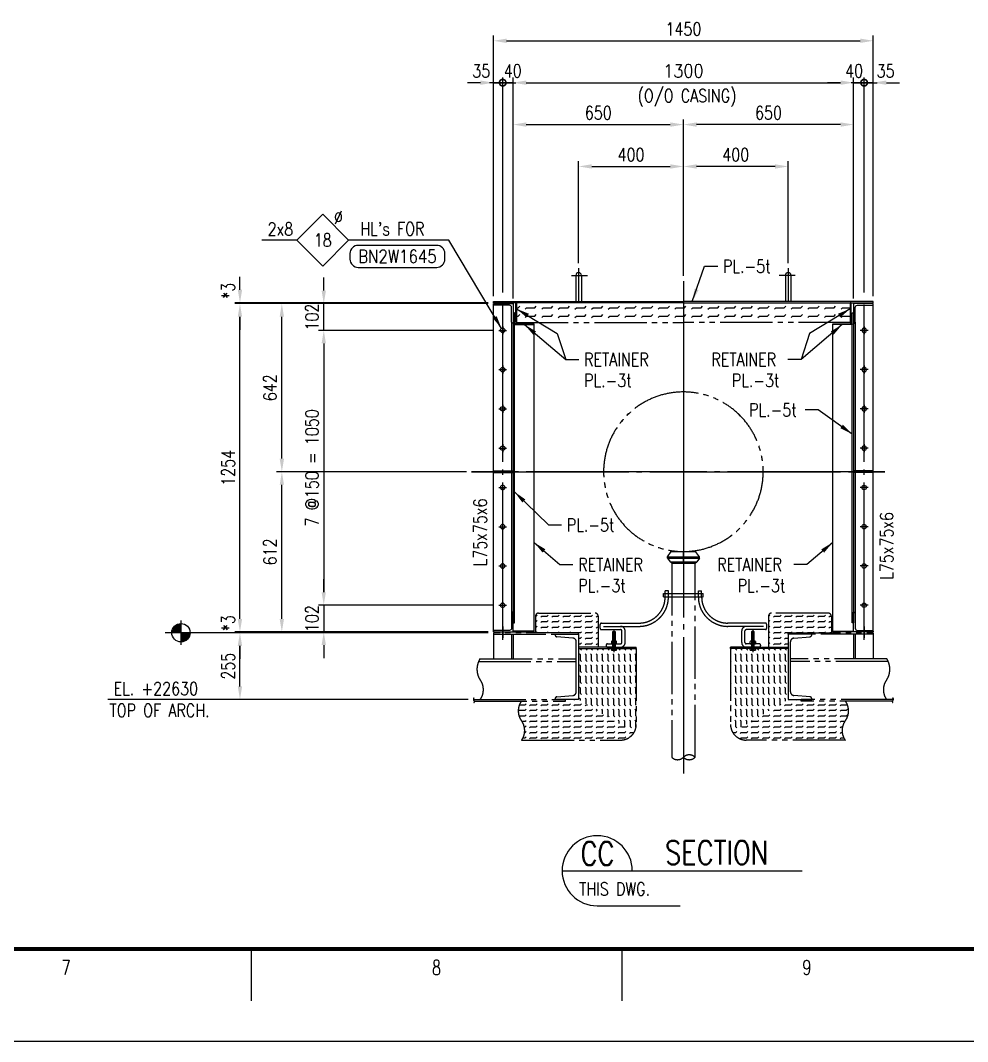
# Model space of a CAD drawing. Header units: millimetres. Extents: x 0 to 232280, y -26939 to 23794.
# Drawn here: x 40817 to 46241, y -20656 to -14805 of the extents above; entities that cross this region are included whole.
import ezdxf
from ezdxf.enums import TextEntityAlignment as Align

# ---------------------------------------------------------------- set-up
doc = ezdxf.new("R2010")
doc.units = ezdxf.units.MM
doc.header["$LTSCALE"] = 30
for name, pattern in [('JNK-CENTER', [34, 30, -1.5, 1, -1.5]), ('JNK-PHANTOM', [15, 10, -1, 1, -1, 1, -1]), ('PHA', [30, 20, -2, 2, -2, 2, -2])]:
    doc.linetypes.add(name, pattern=pattern)
for name, color, linetype in [('CEN-R', 1, 'JNK-CENTER'), ('CON-C', 4, 'Continuous'), ('CON-G', 3, 'Continuous'), ('CON-W', 7, 'Continuous'), ('CON-Y', 2, 'Continuous'), ('conL-g', 3, 'Continuous'), ('Dim-W', 7, 'Continuous'), ('PAN-W', 6, 'PHA'), ('PHA-M', 6, 'JNK-PHANTOM'), ('STL-OBJT', 7, 'Continuous'), ('TXT-Y', 2, 'Continuous')]:
    doc.layers.add(name, color=color, linetype=linetype)
doc.styles.add('ROMANS', font='ROMANS.shx', dxfattribs={"width": 0.8})
doc.styles.add('SIMPLEX', font='simplex.shx', dxfattribs={"width": 0.8})
doc.dimstyles.new('DIM30_15', dxfattribs={"dimscale": 30, "dimtxt": 2.5, "dimasz": 2.5, "dimexe": 1, "dimexo": 1, "dimgap": 1, "dimtad": 1, "dimdec": 0, "dimlfac": 0.5, "dimdsep": 46, "dimtxsty": 'SIMPLEX', "dimcen": 0, "dimclrd": 7, "dimclre": 7, "dimclrt": 2, "dimadec": 1, "dimazin": 2, "dimtfac": 1, "dimtdec": 0, "dimtix": 1, "dimtmove": 2, "dimatfit": 0, "dimfxl": 1, "dimtolj": 1, "dimtzin": 0, "dimarcsym": 0})
doc.dimstyles.new('DIM30X1.5', dxfattribs={"dimscale": 30, "dimtxt": 2.5, "dimasz": 2.5, "dimexe": 1, "dimexo": 1, "dimgap": 1, "dimtad": 1, "dimdec": 0, "dimlfac": 0.666667, "dimdsep": 46, "dimtxsty": 'SIMPLEX', "dimcen": 0, "dimclrd": 7, "dimclre": 7, "dimclrt": 2, "dimadec": 1, "dimazin": 2, "dimtfac": 1, "dimtdec": 0, "dimtix": 1, "dimtmove": 2, "dimatfit": 0, "dimfxl": 1, "dimtolj": 1, "dimtzin": 0, "dimarcsym": 0})
pattern_1 = [(0, (28371.532, -20313.284), (0, 31.75), [31.75, -31.75]), (45, (28403.282, -20313.284), (2e-15, 31.75), [7.9375, -29.02628, 7.9375, -44.90128])]
pattern_2 = [(0, (4281.733, -31691.426), (0, 47.625), [47.625, -47.625]), (45, (4329.358, -31691.426), (3e-15, 47.625), [11.90625, -43.53942, 11.90625, -67.35192])]
pattern_3 = [(90, (28371.532, -20313.284), (-31.75, 2e-15), [31.75, -31.75]), (135, (28371.532, -20281.534), (-31.75, 4e-15), [7.9375, -29.02628, 7.9375, -44.90128])]

# ---------------------------------------------------------------- blocks, each defined once
blk = doc.blocks.new('TITLE')
at = {"color": 7}
for p, q in [((523.41, 17.68), (523.41, 7.78)), ((594.15, 17.68), (594.15, 7.78)), ((841, 0), (0, 0))]:
    blk.add_line(p, q, dxfattribs=at)
at = {"color": 7, "const_width": 0.707}
blk.add_lwpolyline([(28.29, 17.68), (823.67, 17.68)], dxfattribs=at)
at = {"color": 7, "style": 'ROMANS', "width": 0.7}
for s, p in [('7', (488.05, 14.15)), ('8', (558.78, 14.15)), ('9', (629.51, 14.15))]:
    blk.add_text(s, height=2.83, dxfattribs=at).set_placement(p, align=Align.MIDDLE)
blk = doc.blocks.new('A$C2FEE125F')
at = {"layer": 'CEN-R'}
for p, q in [((-16, 0), (16, 0)), ((0, 16), (0, -16))]:
    blk.add_line(p, q, dxfattribs=at)
at = {"layer": 'conL-g'}
blk.add_circle((0, 0), 9, dxfattribs=at)
blk = doc.blocks.new('*D826')
at = {"layer": 'CON-W', "color": 7, "lineweight": -2, "transparency": 16777216}
for p, q in [((43638.8, -16398.1), (43638.8, -15132.1)), ((45588.8, -16398.1), (45588.8, -15132.1)), ((43713.8, -15162.1), (45513.8, -15162.1))]:
    blk.add_line(p, q, dxfattribs=at)
at = {"layer": 'CON-W', "color": 7, "transparency": 16777216}
for points in [[(43713.8, -15149.6), (43713.8, -15174.6), (43638.8, -15162.1)], [(45513.8, -15149.6), (45513.8, -15174.6), (45588.8, -15162.1)]]:
    blk.add_solid(points, dxfattribs=at)
at = {"layer": 'DEFPOINTS', "color": 0, "transparency": 16777216}
for p in [(45588.8, -15162.1), (43638.8, -16428.1), (45588.8, -16428.1)]:
    blk.add_point(p, dxfattribs=at)
at = {"layer": 'CON-W', "color": 2, "transparency": 16777216, "char_height": 75, "attachment_point": 5, "style": 'SIMPLEX'}
for s, insert in [('\\A1;{\\Fromans,whgtxt|c129;\\W0.9;1300\\A0;\\Fsimplex|c129;\\W0.8;', (44613.8, -15094.6)), ('\\A1;{\\A0; (O/O CASING)}}', (44613.8, -15249.2))]:
    blk.add_mtext(s, dxfattribs=dict(at, insert=insert))
blk = doc.blocks.new('*D827')
at = {"layer": 'CON-W', "color": 7, "lineweight": -2, "transparency": 16777216}
for p, q in [((43526.3, -16386.1), (43526.3, -14892.1)), ((45701.3, -16386.1), (45701.3, -14892.1)), ((43601.3, -14922.1), (45626.3, -14922.1))]:
    blk.add_line(p, q, dxfattribs=at)
at = {"layer": 'CON-W', "color": 7, "transparency": 16777216}
for points in [[(43601.3, -14909.6), (43601.3, -14934.6), (43526.3, -14922.1)], [(45626.3, -14909.6), (45626.3, -14934.6), (45701.3, -14922.1)]]:
    blk.add_solid(points, dxfattribs=at)
at = {"layer": 'DEFPOINTS', "color": 0, "transparency": 16777216}
for p in [(45701.3, -14922.1), (43526.3, -16416.1), (45701.3, -16416.1)]:
    blk.add_point(p, dxfattribs=at)
at = {"layer": 'CON-W', "color": 2, "transparency": 16777216, "insert": (44613.8, -14854.6), "char_height": 75, "attachment_point": 5, "style": 'SIMPLEX'}
blk.add_mtext('\\A1;1450', dxfattribs=at)
blk = doc.blocks.new('*D828')
at = {"layer": 'CON-W', "color": 7, "lineweight": -2, "transparency": 16777216}
for p, q in [((43638.8, -16398.1), (43638.8, -15372.1)), ((44613.8, -16269), (44613.8, -15372.1)), ((43713.8, -15402.1), (44538.8, -15402.1))]:
    blk.add_line(p, q, dxfattribs=at)
at = {"layer": 'CON-W', "color": 7, "transparency": 16777216}
for points in [[(43713.8, -15389.6), (43713.8, -15414.6), (43638.8, -15402.1)], [(44538.8, -15389.6), (44538.8, -15414.6), (44613.8, -15402.1)]]:
    blk.add_solid(points, dxfattribs=at)
at = {"layer": 'DEFPOINTS', "color": 0, "transparency": 16777216}
for p in [(44613.8, -15402.1), (44613.8, -16299), (43638.8, -16428.1)]:
    blk.add_point(p, dxfattribs=at)
at = {"layer": 'CON-W', "color": 2, "transparency": 16777216, "insert": (44126.3, -15334.6), "char_height": 75, "attachment_point": 5, "style": 'SIMPLEX'}
blk.add_mtext('\\A1;650', dxfattribs=at)
blk = doc.blocks.new('_DotSmall')
at = {"color": 0, "linetype": 'ByBlock', "const_width": 0.5}
blk.add_lwpolyline([(-0.0625, 0, 1), (0.0625, 0, 1)], format="xyb", close=True, dxfattribs=at)
blk = doc.blocks.new('*D829')
at = {"layer": 'DEFPOINTS', "color": 0, "transparency": 16777216}
for p in [(45648.8, -15162.1), (45648.8, -16393.6), (45701.3, -16416.1)]:
    blk.add_point(p, dxfattribs=at)
at = {"layer": 'Dim-W', "color": 7, "lineweight": -2, "transparency": 16777216}
for p, q in [((45648.8, -16363.6), (45648.8, -15132.1)), ((45701.3, -16386.1), (45701.3, -15132.1)), ((45648.8, -15162.1), (45573.8, -15162.1)), ((45701.3, -15162.1), (45648.8, -15162.1)), ((45776.3, -15162.1), (45851.3, -15162.1))]:
    blk.add_line(p, q, dxfattribs=at)
at = {"layer": 'Dim-W', "color": 7, "transparency": 16777216}
blk.add_solid([(45776.3, -15149.6), (45776.3, -15174.6), (45701.3, -15162.1)], dxfattribs=at)
at = {"layer": 'Dim-W', "color": 7, "lineweight": -2, "transparency": 16777216, "xscale": 75, "yscale": 75, "zscale": 75}
blk.add_blockref('_DotSmall', (45648.8, -15162.1), dxfattribs=at)
at = {"layer": 'Dim-W', "color": 2, "transparency": 16777216, "insert": (45771.8, -15094.6), "char_height": 75, "attachment_point": 5, "style": 'SIMPLEX'}
blk.add_mtext('\\A1;35', dxfattribs=at)
blk = doc.blocks.new('*D830')
at = {"layer": 'DEFPOINTS', "color": 0, "transparency": 16777216}
for p in [(45648.8, -15162.1), (45588.8, -16428.1), (45648.8, -16393.6)]:
    blk.add_point(p, dxfattribs=at)
at = {"layer": 'Dim-W', "color": 7, "lineweight": -2, "transparency": 16777216}
for p, q in [((45588.8, -16398.1), (45588.8, -15132.1)), ((45648.8, -16363.6), (45648.8, -15132.1)), ((45513.8, -15162.1), (45438.8, -15162.1)), ((45588.8, -15162.1), (45648.8, -15162.1)), ((45648.8, -15162.1), (45723.8, -15162.1))]:
    blk.add_line(p, q, dxfattribs=at)
at = {"layer": 'Dim-W', "color": 7, "transparency": 16777216}
blk.add_solid([(45513.8, -15149.6), (45513.8, -15174.6), (45588.8, -15162.1)], dxfattribs=at)
at = {"layer": 'Dim-W', "color": 7, "lineweight": -2, "transparency": 16777216, "xscale": 75, "yscale": 75, "zscale": 75, "rotation": 180}
blk.add_blockref('_DotSmall', (45648.8, -15162.1), dxfattribs=at)
at = {"layer": 'Dim-W', "color": 2, "transparency": 16777216, "insert": (45591.5, -15094.6), "char_height": 75, "attachment_point": 5, "style": 'SIMPLEX'}
blk.add_mtext('\\A1;40', dxfattribs=at)
blk = doc.blocks.new('*D831')
at = {"layer": 'CON-W', "color": 7, "lineweight": -2, "transparency": 16777216}
for p, q in [((44613.8, -16269), (44613.8, -15372.1)), ((45588.8, -16398.1), (45588.8, -15372.1)), ((45513.8, -15402.1), (44688.8, -15402.1))]:
    blk.add_line(p, q, dxfattribs=at)
at = {"layer": 'CON-W', "color": 7, "transparency": 16777216}
for points in [[(44688.8, -15389.6), (44688.8, -15414.6), (44613.8, -15402.1)], [(45513.8, -15389.6), (45513.8, -15414.6), (45588.8, -15402.1)]]:
    blk.add_solid(points, dxfattribs=at)
at = {"layer": 'DEFPOINTS', "color": 0, "transparency": 16777216}
for p in [(44613.8, -15402.1), (44613.8, -16299), (45588.8, -16428.1)]:
    blk.add_point(p, dxfattribs=at)
at = {"layer": 'CON-W', "color": 2, "transparency": 16777216, "insert": (45101.3, -15334.6), "char_height": 75, "attachment_point": 5, "style": 'SIMPLEX'}
blk.add_mtext('\\A1;650', dxfattribs=at)
blk = doc.blocks.new('*D963')
at = {"layer": 'CON-W', "color": 7, "lineweight": -2, "transparency": 16777216}
for p, q in [((44613.8, -16269), (44613.8, -15612.1)), ((45213.8, -16195.3), (45213.8, -15612.1)), ((45138.8, -15642.1), (44688.8, -15642.1))]:
    blk.add_line(p, q, dxfattribs=at)
at = {"layer": 'CON-W', "color": 7, "transparency": 16777216}
for points in [[(44688.8, -15629.6), (44688.8, -15654.6), (44613.8, -15642.1)], [(45138.8, -15629.6), (45138.8, -15654.6), (45213.8, -15642.1)]]:
    blk.add_solid(points, dxfattribs=at)
at = {"layer": 'DEFPOINTS', "color": 0, "transparency": 16777216}
for p in [(44613.8, -15642.1), (45213.8, -16225.3), (44613.8, -16299)]:
    blk.add_point(p, dxfattribs=at)
at = {"layer": 'CON-W', "color": 2, "transparency": 16777216, "insert": (44913.8, -15574.6), "char_height": 75, "attachment_point": 5, "style": 'SIMPLEX'}
blk.add_mtext('\\A1;400', dxfattribs=at)
blk = doc.blocks.new('*D832')
at = {"layer": 'DEFPOINTS', "color": 0, "transparency": 16777216}
for p in [(43578.8, -15162.1), (43526.3, -16416.1), (43578.8, -16393.6)]:
    blk.add_point(p, dxfattribs=at)
at = {"layer": 'Dim-W', "color": 7, "lineweight": -2, "transparency": 16777216}
for p, q in [((43526.3, -16386.1), (43526.3, -15132.1)), ((43578.8, -16363.6), (43578.8, -15132.1)), ((43451.3, -15162.1), (43376.3, -15162.1)), ((43526.3, -15162.1), (43578.8, -15162.1)), ((43578.8, -15162.1), (43653.8, -15162.1))]:
    blk.add_line(p, q, dxfattribs=at)
at = {"layer": 'Dim-W', "color": 7, "transparency": 16777216}
blk.add_solid([(43451.3, -15149.6), (43451.3, -15174.6), (43526.3, -15162.1)], dxfattribs=at)
at = {"layer": 'Dim-W', "color": 7, "lineweight": -2, "transparency": 16777216, "xscale": 75, "yscale": 75, "zscale": 75, "rotation": 180}
blk.add_blockref('_DotSmall', (43578.8, -15162.1), dxfattribs=at)
at = {"layer": 'Dim-W', "color": 2, "transparency": 16777216, "insert": (43455.7, -15094.6), "char_height": 75, "attachment_point": 5, "style": 'SIMPLEX'}
blk.add_mtext('\\A1;35', dxfattribs=at)
blk = doc.blocks.new('*D833')
at = {"layer": 'DEFPOINTS', "color": 0, "transparency": 16777216}
for p in [(43578.8, -15162.1), (43578.8, -16393.6), (43638.8, -16428.1)]:
    blk.add_point(p, dxfattribs=at)
at = {"layer": 'Dim-W', "color": 7, "lineweight": -2, "transparency": 16777216}
for p, q in [((43578.8, -16363.6), (43578.8, -15132.1)), ((43638.8, -16398.1), (43638.8, -15132.1)), ((43578.8, -15162.1), (43503.8, -15162.1)), ((43638.8, -15162.1), (43578.8, -15162.1)), ((43713.8, -15162.1), (43788.8, -15162.1))]:
    blk.add_line(p, q, dxfattribs=at)
at = {"layer": 'Dim-W', "color": 7, "transparency": 16777216}
blk.add_solid([(43713.8, -15149.6), (43713.8, -15174.6), (43638.8, -15162.1)], dxfattribs=at)
at = {"layer": 'Dim-W', "color": 7, "lineweight": -2, "transparency": 16777216, "xscale": 75, "yscale": 75, "zscale": 75}
blk.add_blockref('_DotSmall', (43578.8, -15162.1), dxfattribs=at)
at = {"layer": 'Dim-W', "color": 2, "transparency": 16777216, "insert": (43636.1, -15094.6), "char_height": 75, "attachment_point": 5, "style": 'SIMPLEX'}
blk.add_mtext('\\A1;40', dxfattribs=at)
blk = doc.blocks.new('*D974')
at = {"layer": 'CON-W', "color": 7, "lineweight": -2, "transparency": 16777216}
for p, q in [((44013.8, -16195.3), (44013.8, -15612.1)), ((44613.8, -16269), (44613.8, -15612.1)), ((44088.8, -15642.1), (44538.8, -15642.1))]:
    blk.add_line(p, q, dxfattribs=at)
at = {"layer": 'CON-W', "color": 7, "transparency": 16777216}
for points in [[(44088.8, -15629.6), (44088.8, -15654.6), (44013.8, -15642.1)], [(44538.8, -15629.6), (44538.8, -15654.6), (44613.8, -15642.1)]]:
    blk.add_solid(points, dxfattribs=at)
at = {"layer": 'DEFPOINTS', "color": 0, "transparency": 16777216}
for p in [(44613.8, -15642.1), (44013.8, -16225.3), (44613.8, -16299)]:
    blk.add_point(p, dxfattribs=at)
at = {"layer": 'CON-W', "color": 2, "transparency": 16777216, "insert": (44313.8, -15574.6), "char_height": 75, "attachment_point": 5, "style": 'SIMPLEX'}
blk.add_mtext('\\A1;400', dxfattribs=at)
blk = doc.blocks.new('*D835')
at = {"layer": 'DEFPOINTS', "color": 0, "transparency": 16777216}
for p in [(42073.9, -18313.6), (43526.3, -18313.6), (43411, -18696.1)]:
    blk.add_point(p, dxfattribs=at)
at = {"layer": 'Dim-W', "color": 7, "lineweight": -2, "transparency": 16777216}
for p, q in [((43496.3, -18313.6), (42043.9, -18313.6)), ((42073.9, -18621.1), (42073.9, -18388.6)), ((43381, -18696.1), (42043.9, -18696.1))]:
    blk.add_line(p, q, dxfattribs=at)
at = {"layer": 'Dim-W', "color": 7, "transparency": 16777216}
for points in [[(42061.4, -18388.6), (42086.4, -18388.6), (42073.9, -18313.6)], [(42061.4, -18621.1), (42086.4, -18621.1), (42073.9, -18696.1)]]:
    blk.add_solid(points, dxfattribs=at)
at = {"layer": 'Dim-W', "color": 2, "transparency": 16777216, "insert": (42006.4, -18504.9), "char_height": 75, "attachment_point": 5, "rotation": 90, "style": 'SIMPLEX'}
blk.add_mtext('\\A1;255', dxfattribs=at)
blk = doc.blocks.new('*D836')
at = {"layer": 'DEFPOINTS', "color": 0, "transparency": 16777216}
for p in [(43526.3, -18309.1), (42073.9, -18313.6), (43526.3, -18313.6)]:
    blk.add_point(p, dxfattribs=at)
at = {"layer": 'Dim-W', "color": 7, "lineweight": -2, "transparency": 16777216}
for p, q in [((42073.9, -18234.1), (42073.9, -18159.1)), ((43496.3, -18309.1), (42043.9, -18309.1)), ((42073.9, -18309.1), (42073.9, -18313.6)), ((43496.3, -18313.6), (42043.9, -18313.6)), ((42073.9, -18388.6), (42073.9, -18463.6))]:
    blk.add_line(p, q, dxfattribs=at)
at = {"layer": 'Dim-W', "color": 7, "transparency": 16777216}
for points in [[(42061.4, -18234.1), (42086.4, -18234.1), (42073.9, -18309.1)], [(42061.4, -18388.6), (42086.4, -18388.6), (42073.9, -18313.6)]]:
    blk.add_solid(points, dxfattribs=at)
at = {"layer": 'Dim-W', "color": 2, "transparency": 16777216, "insert": (42006.4, -18259.1), "char_height": 75, "attachment_point": 5, "rotation": 90, "style": 'SIMPLEX'}
blk.add_mtext('\\A1;*3', dxfattribs=at)
blk = doc.blocks.new('*D837')
at = {"layer": 'DEFPOINTS', "color": 0, "transparency": 16777216}
for p in [(42073.9, -16428.1), (43526.3, -16428.1), (43526.3, -18309.1)]:
    blk.add_point(p, dxfattribs=at)
at = {"layer": 'Dim-W', "color": 7, "lineweight": -2, "transparency": 16777216}
for p, q in [((43496.3, -16428.1), (42043.9, -16428.1)), ((42073.9, -18234.1), (42073.9, -16503.1)), ((43496.3, -18309.1), (42043.9, -18309.1))]:
    blk.add_line(p, q, dxfattribs=at)
at = {"layer": 'Dim-W', "color": 7, "transparency": 16777216}
for points in [[(42061.4, -16503.1), (42086.4, -16503.1), (42073.9, -16428.1)], [(42061.4, -18234.1), (42086.4, -18234.1), (42073.9, -18309.1)]]:
    blk.add_solid(points, dxfattribs=at)
at = {"layer": 'Dim-W', "color": 2, "transparency": 16777216, "insert": (42006.4, -17368.6), "char_height": 75, "attachment_point": 5, "rotation": 90, "style": 'SIMPLEX'}
blk.add_mtext('\\A1;1254', dxfattribs=at)
blk = doc.blocks.new('*D838')
at = {"layer": 'DEFPOINTS', "color": 0, "transparency": 16777216}
for p in [(42313.9, -17391.1), (43400.6, -17391.1), (43496.3, -18309.1)]:
    blk.add_point(p, dxfattribs=at)
at = {"layer": 'Dim-W', "color": 7, "lineweight": -2, "transparency": 16777216}
for p, q in [((43370.6, -17391.1), (42283.9, -17391.1)), ((42313.9, -18234.1), (42313.9, -17466.1)), ((43466.3, -18309.1), (42283.9, -18309.1))]:
    blk.add_line(p, q, dxfattribs=at)
at = {"layer": 'Dim-W', "color": 7, "transparency": 16777216}
for points in [[(42301.4, -17466.1), (42326.4, -17466.1), (42313.9, -17391.1)], [(42301.4, -18234.1), (42326.4, -18234.1), (42313.9, -18309.1)]]:
    blk.add_solid(points, dxfattribs=at)
at = {"layer": 'Dim-W', "color": 2, "transparency": 16777216, "insert": (42246.4, -17850.1), "char_height": 75, "attachment_point": 5, "rotation": 90, "style": 'SIMPLEX'}
blk.add_mtext('\\A1;612', dxfattribs=at)
blk = doc.blocks.new('*D839')
at = {"layer": 'DEFPOINTS', "color": 0, "transparency": 16777216}
for p in [(42073.9, -16423.6), (43526.3, -16423.6), (43526.3, -16428.1)]:
    blk.add_point(p, dxfattribs=at)
at = {"layer": 'Dim-W', "color": 7, "lineweight": -2, "transparency": 16777216}
for p, q in [((42073.9, -16348.6), (42073.9, -16273.6)), ((43496.3, -16423.6), (42043.9, -16423.6)), ((43496.3, -16428.1), (42043.9, -16428.1)), ((42073.9, -16428.1), (42073.9, -16423.6)), ((42073.9, -16503.1), (42073.9, -16578.1))]:
    blk.add_line(p, q, dxfattribs=at)
at = {"layer": 'Dim-W', "color": 7, "transparency": 16777216}
for points in [[(42061.4, -16348.6), (42086.4, -16348.6), (42073.9, -16423.6)], [(42061.4, -16503.1), (42086.4, -16503.1), (42073.9, -16428.1)]]:
    blk.add_solid(points, dxfattribs=at)
at = {"layer": 'Dim-W', "color": 2, "transparency": 16777216, "insert": (42006.4, -16354.9), "char_height": 75, "attachment_point": 5, "rotation": 90, "style": 'SIMPLEX'}
blk.add_mtext('\\A1;*3', dxfattribs=at)
blk = doc.blocks.new('*D840')
at = {"layer": 'DEFPOINTS', "color": 0, "transparency": 16777216}
for p in [(42313.9, -16428.1), (43526.3, -16428.1), (43370.6, -17391.1)]:
    blk.add_point(p, dxfattribs=at)
at = {"layer": 'Dim-W', "color": 7, "lineweight": -2, "transparency": 16777216}
for p, q in [((43496.3, -16428.1), (42283.9, -16428.1)), ((42313.9, -17316.1), (42313.9, -16503.1)), ((43340.6, -17391.1), (42283.9, -17391.1))]:
    blk.add_line(p, q, dxfattribs=at)
at = {"layer": 'Dim-W', "color": 7, "transparency": 16777216}
for points in [[(42301.4, -16503.1), (42326.4, -16503.1), (42313.9, -16428.1)], [(42301.4, -17316.1), (42326.4, -17316.1), (42313.9, -17391.1)]]:
    blk.add_solid(points, dxfattribs=at)
at = {"layer": 'Dim-W', "color": 2, "transparency": 16777216, "insert": (42246.4, -16909.6), "char_height": 75, "attachment_point": 5, "rotation": 90, "style": 'SIMPLEX'}
blk.add_mtext('\\A1;642', dxfattribs=at)
blk = doc.blocks.new('*D841')
at = {"layer": 'DEFPOINTS', "color": 0, "transparency": 16777216}
for p in [(43556, -18156.1), (42553.9, -18309.1), (42553.9, -18309.1)]:
    blk.add_point(p, dxfattribs=at)
at = {"layer": 'Dim-W', "color": 7, "lineweight": -2, "transparency": 16777216}
for p, q in [((42553.9, -18081.1), (42553.9, -18006.1)), ((43526, -18156.1), (42523.9, -18156.1)), ((42553.9, -18156.1), (42553.9, -18309.1)), ((42553.9, -18384.1), (42553.9, -18459.1))]:
    blk.add_line(p, q, dxfattribs=at)
at = {"layer": 'Dim-W', "color": 7, "transparency": 16777216}
for points in [[(42541.4, -18081.1), (42566.4, -18081.1), (42553.9, -18156.1)], [(42541.4, -18384.1), (42566.4, -18384.1), (42553.9, -18309.1)]]:
    blk.add_solid(points, dxfattribs=at)
at = {"layer": 'Dim-W', "color": 2, "transparency": 16777216, "insert": (42486.4, -18232.6), "char_height": 75, "attachment_point": 5, "rotation": 90, "style": 'SIMPLEX'}
blk.add_mtext('\\A1;102', dxfattribs=at)
blk = doc.blocks.new('*D842')
at = {"layer": 'DEFPOINTS', "color": 0, "transparency": 16777216}
for p in [(43556, -16581.1), (42553.9, -18156.1), (42553.9, -18156.1)]:
    blk.add_point(p, dxfattribs=at)
at = {"layer": 'Dim-W', "color": 7, "lineweight": -2, "transparency": 16777216}
for p, q in [((43526, -16581.1), (42523.9, -16581.1)), ((42553.9, -16656.1), (42553.9, -18081.1))]:
    blk.add_line(p, q, dxfattribs=at)
at = {"layer": 'Dim-W', "color": 7, "transparency": 16777216}
for points in [[(42541.4, -16656.1), (42566.4, -16656.1), (42553.9, -16581.1)], [(42541.4, -18081.1), (42566.4, -18081.1), (42553.9, -18156.1)]]:
    blk.add_solid(points, dxfattribs=at)
at = {"layer": 'Dim-W', "color": 2, "transparency": 16777216, "insert": (42486.4, -17368.6), "char_height": 75, "attachment_point": 5, "rotation": 90, "style": 'SIMPLEX'}
blk.add_mtext('\\A1;7 @150 = 1050', dxfattribs=at)
blk = doc.blocks.new('*D843')
at = {"layer": 'DEFPOINTS', "color": 0, "transparency": 16777216}
for p in [(42553.9, -16428.1), (43526.3, -16428.1), (43526, -16581.1)]:
    blk.add_point(p, dxfattribs=at)
at = {"layer": 'Dim-W', "color": 7, "lineweight": -2, "transparency": 16777216}
for p, q in [((42553.9, -16353.1), (42553.9, -16278.1)), ((43496.3, -16428.1), (42523.9, -16428.1)), ((42553.9, -16581.1), (42553.9, -16428.1)), ((43496, -16581.1), (42523.9, -16581.1)), ((42553.9, -16656.1), (42553.9, -16731.1))]:
    blk.add_line(p, q, dxfattribs=at)
at = {"layer": 'Dim-W', "color": 7, "transparency": 16777216}
for points in [[(42541.4, -16353.1), (42566.4, -16353.1), (42553.9, -16428.1)], [(42541.4, -16656.1), (42566.4, -16656.1), (42553.9, -16581.1)]]:
    blk.add_solid(points, dxfattribs=at)
at = {"layer": 'Dim-W', "color": 2, "transparency": 16777216, "insert": (42486.4, -16504.6), "char_height": 75, "attachment_point": 5, "rotation": 90, "style": 'SIMPLEX'}
blk.add_mtext('\\A1;102', dxfattribs=at)
blk = doc.blocks.new('BOLTHOLE')
at = {"layer": 'CON-W'}
blk.add_line((25.7, 0), (9.9, 0), dxfattribs=at)
blk.add_lwpolyline([(0, 0), (4.95, 4.95), (9.9, 0), (4.95, -4.95)], close=True, dxfattribs=at)
at = {"layer": 'CON-Y', "style": 'SIMPLEX', "width": 0.8}
for s, p in [('%%C', (8.81, 3.12)), ("HL's FOR", (24.37, 0.9))]:
    blk.add_text(s, height=2.5, dxfattribs=at).set_placement(p, align=Align.RIGHT)
blk.add_attdef('4', text='', height=2.5, dxfattribs=at).set_placement((-0.69, 0.87), align=Align.RIGHT)
blk.add_attdef('22', text='', height=2.5, dxfattribs=at).set_placement((4.95, 0), align=Align.MIDDLE_CENTER)
blk = doc.blocks.new('boltmark')
at = {"layer": 'CON-Y'}
blk.add_lwpolyline([(0, -4.2), (15, -4.2, 0.414214), (16.56, -2.64), (16.56, -1.56, 0.414214), (15, 0), (0, 0, 0.414214), (-1.56, -1.56), (-1.56, -2.64, 0.414214)], format="xyb", close=True, dxfattribs=at)
at = {"layer": 'CON-G', "style": 'SIMPLEX', "width": 0.802523}
blk.add_attdef('BN2W1650', text='', height=2.5, dxfattribs=at).set_placement((0, -3.35), (15, -3.35), align=Align.FIT)
blk = doc.blocks.new('FS-MARK')
h = blk.add_hatch(color=256)
edge = h.paths.add_edge_path()
edge.add_arc((0, 0), 1.75, 90, 180)
edge.add_line((-1.75, 0), (0, 0))
edge.add_line((0, 0), (0, 1.75))
h = blk.add_hatch(color=256)
edge = h.paths.add_edge_path()
edge.add_line((0, 0), (0, -1.75))
edge.add_arc((0, 0), 1.75, 270, 360)
edge.add_line((1.75, 0), (0, 0))
for p, q in [((0, 2.33), (0, -2.33)), ((2.33, 0), (-2.33, 0))]:
    blk.add_line(p, q)
blk.add_circle((0, 0), 1.75)
at = {"layer": 'CON-Y', "style": 'SIMPLEX', "width": 0.8}
blk.add_attdef('F.S.', (3.19, 1), '', height=2.5, dxfattribs=at)
blk = doc.blocks.new('SECTITLE')
at = {"layer": 'CON-G'}
for p, q in [((-1.7, 0), (44.1, 0)), ((5, -6.7), (20.86, -6.7))]:
    blk.add_line(p, q, dxfattribs=at)
blk.add_arc((5, 0), 6.7, 0, 270, dxfattribs=at)
at = {"layer": 'CON-C', "style": 'SIMPLEX', "width": 0.8}
for tag, p in [('A', (5.06, 1.04)), ('ELEVATION', (27.83, 1.22))]:
    blk.add_attdef(tag, text='', height=4.5, dxfattribs=at).set_placement(p, align=Align.CENTER)
at = {"layer": 'CON-Y', "style": 'SIMPLEX', "width": 0.8}
blk.add_attdef('SCALE', text='', height=2.5, dxfattribs=at).set_placement((44.9, -3.72), align=Align.RIGHT)
blk.add_attdef('H0000-0000', (1.54, -4.72), '', height=2.5, dxfattribs=at)

msp = doc.modelspace()

# ---------------------------------------------------------------- hatches: boundary and pattern name
at = {"layer": 'Dim-W'}
h = msp.add_hatch(dxfattribs=at)
h.set_pattern_fill('FLEX', color=256, scale=7.5)
h.set_pattern_definition(pattern_2)
h.paths.add_polyline_path([(44613.75, -16536.11), (44613.75, -16423.61), (43658.25, -16423.61), (43658.25, -16536.11)])
h = msp.add_hatch(dxfattribs=at)
h.set_pattern_fill('FLEX', color=256, scale=7.5)
h.set_pattern_definition(pattern_2)
h.paths.add_polyline_path([(44613.75, -16423.61), (45569.25, -16423.61), (45569.25, -16536.11), (44613.75, -16536.11)])
h = msp.add_hatch(dxfattribs=at)
h.set_pattern_fill('FLEX', color=256, scale=5)
h.set_pattern_definition(pattern_1)
h.paths.add_polyline_path([(44126.25, -18219.11, 0.4142136), (44108.25, -18201.11), (43784.25, -18201.11, 0.4142136), (43766.25, -18219.11), (43766.25, -18313.61), (44013.75, -18313.61), (44013.75, -18321.11), (44013.75, -18396.11), (44126.25, -18396.11)])
h = msp.add_hatch(dxfattribs=at)
h.set_pattern_fill('FLEX', color=256, scale=5)
h.set_pattern_definition(pattern_1)
h.paths.add_polyline_path([(45101.25, -18396.11), (45213.75, -18396.11), (45213.75, -18321.11), (45213.75, -18313.61), (45461.25, -18313.61), (45461.25, -18219.11, 0.4142136), (45443.25, -18201.11), (45119.25, -18201.11, 0.4142136), (45101.25, -18219.11)])
h = msp.add_hatch(dxfattribs=at)
h.set_pattern_fill('FLEX', color=256, scale=5, angle=90)
h.set_pattern_definition(pattern_3)
h.paths.add_polyline_path([(44343.75, -18403.61), (44231.25, -18403.61), (44231.25, -18412.72, -0.1763711), (44227.59, -18414.11), (44205.09, -18414.11, -0.1841822), (44201.25, -18412.72), (44201.25, -18403.61), (44013.75, -18403.61), (44013.75, -18696.11), (44331.14, -18884.56, 0.1347598), (44343.75, -18838.61)])
h = msp.add_hatch(dxfattribs=at)
h.set_pattern_fill('FLEX', color=256, scale=5, angle=90)
h.set_pattern_definition(pattern_3)
h.paths.add_polyline_path([(44883.75, -18403.61), (44996.25, -18403.61), (44996.25, -18412.72, 0.1763711), (44999.92, -18414.11), (45022.42, -18414.11, 0.1841822), (45026.25, -18412.72), (45026.25, -18403.61), (45213.75, -18403.61), (45213.75, -18696.11), (44896.37, -18884.56, -0.1347598), (44883.75, -18838.61)])
h = msp.add_hatch(dxfattribs=at)
h.set_pattern_fill('FLEX', color=256, scale=5)
h.set_pattern_definition(pattern_1)
h.paths.add_polyline_path([(44013.75, -18696.11), (43938.75, -18696.11), (43938.75, -18705.11), (43686.34, -18705.11, 0.3273715), (43686.34, -18817.61, -0.322005), (43687.42, -18928.61), (44253.75, -18928.61, 0.2646795), (44331.14, -18884.56)])
h = msp.add_hatch(dxfattribs=at)
h.set_pattern_fill('FLEX', color=256, scale=5)
h.set_pattern_definition(pattern_1)
h.paths.add_polyline_path([(45213.75, -18696.11), (45288.75, -18696.11), (45288.75, -18705.11), (45541.17, -18705.11, -0.3273715), (45541.17, -18817.61, 0.322005), (45540.09, -18928.61), (44973.75, -18928.61, -0.2646795), (44896.37, -18884.56)])

# ---------------------------------------------------------------- linework, layer by layer
at = {"layer": 'CEN-R'}
for p, q in [((44013.75, -16225.32), (44013.75, -16416.11)), ((45213.75, -16225.32), (45213.75, -16416.11)), ((43972.96, -16266.11), (44054.55, -16266.11)), ((43982.96, -16266.11), (44064.55, -16266.11)), ((44613.75, -16299.04), (44613.75, -19120.34)), ((45244.55, -16266.11), (45162.96, -16266.11)), ((45254.55, -16266.11), (45172.96, -16266.11)), ((43578.75, -18353.67), (43578.75, -16393.61)), ((45648.75, -18353.67), (45648.75, -16393.61)), ((44613.75, -16556.52), (44613.75, -18225.71)), ((44613.75, -16556.52), (44613.75, -18225.71)), ((44613.75, -17391.12), (43400.63, -17391.12)), ((43400.63, -17391.12), (44613.75, -17391.12)), ((44613.75, -17391.12), (45767.24, -17391.12)), ((45767.24, -17391.12), (44613.75, -17391.12)), ((43578.75, -18277.61), (43578.75, -18343.61)), ((45648.75, -18277.61), (45648.75, -18343.61))]:
    msp.add_line(p, q, dxfattribs=at)
at = {"layer": 'CON-G'}
for p, q in [((43997.75, -16266.11), (43997.75, -16416.11)), ((44029.75, -16266.11), (44029.75, -16416.11)), ((45197.75, -16266.11), (45197.75, -16416.11)), ((45229.75, -16266.11), (45229.75, -16416.11)), ((43526.25, -18309.11), (43526.25, -16428.11)), ((45701.25, -18309.11), (45701.25, -16428.11)), ((43629.75, -16534.61), (43629.75, -17386.64)), ((43758.75, -18304.61), (43758.75, -16543.61)), ((45468.75, -18304.61), (45468.75, -16543.61)), ((45597.75, -16534.61), (45597.75, -17386.64)), ((43526.25, -17386.64), (43638.75, -17386.64)), ((43526.25, -17395.64), (43638.75, -17395.64)), ((43629.75, -17395.64), (43629.75, -18202.61)), ((45701.25, -17386.64), (45588.75, -17386.64)), ((45701.25, -17395.64), (45588.75, -17395.64)), ((45597.75, -17395.64), (45597.75, -18202.61))]:
    msp.add_line(p, q, dxfattribs=at)
for points in [[(44613.75, -16423.61), (43526.25, -16423.61), (43526.25, -16416.11), (44613.75, -16416.11)], [(44613.75, -16423.61), (45701.25, -16423.61), (45701.25, -16416.11), (44613.75, -16416.11)]]:
    msp.add_lwpolyline(points, dxfattribs=at)
for points in [[(43638.75, -16428.11), (43638.75, -16540.61), (43635.75, -16540.61, -0.4142136), (43629.75, -16534.61), (43629.75, -16449.86, 0.4142136), (43617, -16437.11), (43532.25, -16437.11, -0.4142136), (43526.25, -16431.11), (43526.25, -16428.11)], [(45588.75, -16428.11), (45588.75, -16540.61), (45591.75, -16540.61, 0.4142136), (45597.75, -16534.61), (45597.75, -16449.86, -0.4142136), (45610.5, -16437.11), (45695.25, -16437.11, 0.4142136), (45701.25, -16431.11), (45701.25, -16428.11)], [(43638.75, -18309.11), (43638.75, -18196.61), (43635.75, -18196.61, 0.4142136), (43629.75, -18202.61), (43629.75, -18287.36, -0.4142136), (43617, -18300.11), (43532.25, -18300.11, 0.4142136), (43526.25, -18306.11), (43526.25, -18309.11)], [(45588.75, -18309.11), (45588.75, -18196.61), (45591.75, -18196.61, -0.4142136), (45597.75, -18202.61), (45597.75, -18287.36, 0.4142136), (45610.5, -18300.11), (45695.25, -18300.11, -0.4142136), (45701.25, -18306.11), (45701.25, -18309.11)]]:
    msp.add_lwpolyline(points, format="xyb", close=True, dxfattribs=at)
for points in [[(43653.75, -16536.11), (43653.75, -16423.61), (43658.25, -16423.61), (43658.25, -16536.11)], [(45573.75, -16536.11), (45573.75, -16423.61), (45569.25, -16423.61), (45569.25, -16536.11)], [(43638.75, -18256.61), (43646.25, -18256.61), (43646.25, -16480.61), (43638.75, -16480.61)], [(45588.75, -18256.61), (45581.25, -18256.61), (45581.25, -16480.61), (45588.75, -16480.61)], [(43758.75, -16543.61), (43646.25, -16543.61), (43646.25, -16548.11), (43758.75, -16548.11)], [(45468.75, -16543.61), (45581.25, -16543.61), (45581.25, -16548.11), (45468.75, -16548.11)], [(43758.75, -18304.61), (43638.75, -18304.61), (43638.75, -18309.11), (43758.75, -18309.11)], [(45468.75, -18304.61), (45588.75, -18304.61), (45588.75, -18309.11), (45468.75, -18309.11)]]:
    msp.add_lwpolyline(points, close=True, dxfattribs=at)
for centre in [(44013.75, -16266.11), (45213.75, -16266.11)]:
    msp.add_arc(centre, 16, 0, 180, dxfattribs=at)
at = {"layer": 'CON-W'}
for p, q in [((42399.54, -16064.04), (42199.54, -16064.04)), ((44735.45, -16213.61), (44810.45, -16213.61)), ((43890.56, -16599.21), (43939.83, -16747.95)), ((45336.95, -16599.21), (45287.68, -16747.95)), ((43939.83, -16747.95), (44014.83, -16747.95)), ((45287.68, -16747.95), (45212.68, -16747.95)), ((45386.51, -17036.93), (45311.51, -17036.93)), ((43841, -17696.23), (43916, -17696.23)), ((43906.33, -17923.16), (43981.33, -17923.16)), ((45321.18, -17923.16), (45246.18, -17923.16))]:
    msp.add_line(p, q, dxfattribs=at)
at = {"layer": 'Dim-W'}
for p, q in [((43270.45, -16064.04), (43170.45, -16064.04)), ((42073.93, -18313.61), (41645.74, -18313.61)), ((42043.93, -18696.11), (41316.92, -18696.11))]:
    msp.add_line(p, q, dxfattribs=at)
at = {"layer": 'PAN-W'}
for p, q in [((44136.8, -18288.28), (44136.8, -18265.78)), ((44144.3, -18258.28), (44360.98, -18258.28)), ((44144.3, -18295.78), (44253.75, -18295.78)), ((44155.55, -18277.03), (44361.09, -18277.03)), ((44223.75, -18307.61), (44208.75, -18307.61)), ((44216.25, -18293.11), (44216.25, -18424.14)), ((44261.25, -18369.86), (44261.25, -18303.28)), ((44280, -18369.86), (44280, -18303.28)), ((45071.95, -18277.03), (44866.42, -18277.03)), ((45083.2, -18258.28), (44866.52, -18258.28)), ((44947.5, -18369.86), (44947.5, -18303.28)), ((44966.25, -18369.86), (44966.25, -18303.28)), ((45083.2, -18295.78), (44973.75, -18295.78)), ((45003.75, -18307.61), (45018.75, -18307.61)), ((45011.25, -18293.11), (45011.25, -18424.14)), ((45090.7, -18288.28), (45090.7, -18265.78)), ((44205.09, -18362.36), (44227.42, -18362.36)), ((44208.75, -18363.76), (44208.75, -18375.97)), ((44223.75, -18363.76), (44223.75, -18375.97)), ((45022.42, -18362.36), (45000.09, -18362.36)), ((45003.75, -18363.76), (45003.75, -18375.97)), ((45018.75, -18363.76), (45018.75, -18375.97)), ((44223.75, -18396.11), (44013.75, -18396.11)), ((44178.75, -18377.36), (44253.75, -18377.36)), ((44205.09, -18377.36), (44227.42, -18377.36)), ((44227.42, -18414.11), (44205.09, -18414.11)), ((45048.75, -18377.36), (44973.75, -18377.36)), ((45022.42, -18377.36), (45000.09, -18377.36)), ((45000.09, -18414.11), (45022.42, -18414.11)), ((45003.75, -18396.11), (45213.75, -18396.11))]:
    msp.add_line(p, q, dxfattribs=at)
at = {"layer": 'PAN-W', "color": 6}
for points in [[(44208.75, -18398.71), (44210.25, -18396.11), (44210.25, -18306.11)], [(44223.75, -18398.71), (44222.25, -18396.11), (44222.25, -18306.11)], [(45003.75, -18398.71), (45005.25, -18396.11), (45005.25, -18306.11)], [(45018.75, -18398.71), (45017.25, -18396.11), (45017.25, -18306.11)]]:
    msp.add_lwpolyline(points, dxfattribs=at)
at = {"layer": 'PAN-W'}
for points in [[(44208.75, -18412.72), (44208.75, -18307.61), (44210.25, -18306.11), (44222.25, -18306.11), (44223.75, -18307.61), (44223.75, -18412.72)], [(45018.75, -18412.72), (45018.75, -18307.61), (45017.25, -18306.11), (45005.25, -18306.11), (45003.75, -18307.61), (45003.75, -18412.72)], [(44013.75, -18403.61), (44343.75, -18403.61)], [(45213.75, -18403.61), (44883.75, -18403.61)]]:
    msp.add_lwpolyline(points, dxfattribs=at)
for points in [[(44013.75, -18321.11), (44013.75, -18696.11), (43878.75, -18696.11), (43878.75, -18691.55, -0.3888787), (43888.34, -18681.09), (43981.08, -18672.98, 0.3888787), (44000.25, -18652.06), (44000.25, -18365.17, 0.3888787), (43981.08, -18344.25), (43888.34, -18336.14, -0.3888787), (43878.75, -18325.68), (43878.75, -18321.11)], [(44231.25, -18363.76, 0.3726589), (44223.75, -18363.76, 0.186242), (44208.75, -18363.76, 0.3726589), (44201.25, -18363.76), (44201.25, -18375.97, 0.3726589), (44208.75, -18375.97, 0.186242), (44223.75, -18375.97, 0.3726589), (44231.25, -18375.97)], [(44996.25, -18363.76, -0.3726589), (45003.75, -18363.76, -0.186242), (45018.75, -18363.76, -0.3726589), (45026.25, -18363.76), (45026.25, -18375.97, -0.3726589), (45018.75, -18375.97, -0.186242), (45003.75, -18375.97, -0.3726589), (44996.25, -18375.97)], [(45213.75, -18321.11), (45213.75, -18696.11), (45348.75, -18696.11), (45348.75, -18691.55, 0.3888787), (45339.17, -18681.09), (45246.42, -18672.98, -0.3888787), (45227.25, -18652.06), (45227.25, -18365.17, -0.3888787), (45246.42, -18344.25), (45339.17, -18336.14, 0.3888787), (45348.75, -18325.68), (45348.75, -18321.11)], [(44201.25, -18412.72, 0.3726589), (44208.75, -18412.72, 0.186242), (44223.75, -18412.72, 0.3726589), (44231.25, -18412.72), (44231.25, -18403.61), (44201.25, -18403.61)], [(45026.25, -18412.72, -0.3726589), (45018.75, -18412.72, -0.186242), (45003.75, -18412.72, -0.3726589), (44996.25, -18412.72), (44996.25, -18403.61), (45026.25, -18403.61)]]:
    msp.add_lwpolyline(points, format="xyb", close=True, dxfattribs=at)
for points in [[(44171.25, -18384.86), (44171.25, -18388.61, 0.4142136), (44178.75, -18396.11), (44343.75, -18396.11)], [(45056.25, -18384.86), (45056.25, -18388.61, -0.4142136), (45048.75, -18396.11), (44883.75, -18396.11)]]:
    msp.add_lwpolyline(points, format="xyb", dxfattribs=at)
for centre, radius, start, end in [((44144.3, -18265.78), 7.5, 90, 180), ((44144.3, -18288.28), 7.5, 180, 270), ((44253.75, -18303.28), 26.25, 0, 90), ((44253.75, -18303.28), 7.5, 0, 90), ((44973.75, -18303.28), 26.25, 90, 180), ((44973.75, -18303.28), 7.5, 90, 180), ((45083.2, -18265.78), 7.5, 0, 90), ((45083.2, -18288.28), 7.5, 270, 0), ((44253.75, -18369.86), 7.5, 270, 0), ((44253.75, -18369.86), 26.25, 270, 0), ((44973.75, -18369.86), 26.25, 180, 270), ((44973.75, -18369.86), 7.5, 180, 270), ((44178.75, -18384.86), 7.5, 90, 180), ((45048.75, -18384.86), 7.5, 0, 90)]:
    msp.add_arc(centre, radius, start, end, dxfattribs=at)
at = {"layer": 'PHA-M'}
for p, q in [((43653.75, -16536.11), (44613.75, -16536.11)), ((45573.75, -16536.11), (44613.75, -16536.11)), ((44522.08, -17878.33), (44543.51, -17848.17)), ((44522.08, -17885.83), (44522.08, -17878.33)), ((44522.08, -17878.33), (44705.43, -17878.33)), ((44522.08, -17885.83), (44705.43, -17885.83)), ((44522.08, -17885.83), (44537.25, -17907.31)), ((44543.51, -17848.17), (44684, -17848.17)), ((44613.75, -17914.85), (44613.75, -17848.17)), ((44705.43, -17878.33), (44684, -17848.17)), ((44705.43, -17885.83), (44690.26, -17907.31)), ((44705.43, -17885.83), (44705.43, -17878.33)), ((44547.08, -17914.85), (44537.25, -17907.31)), ((44537.25, -17907.31), (44690.26, -17907.31)), ((44680.43, -17914.85), (44547.08, -17914.85)), ((44547.08, -17914.85), (44547.08, -19027.02)), ((44547.08, -17914.85), (44680.43, -17914.85)), ((44680.43, -17914.85), (44690.26, -17907.31)), ((44680.43, -19027.02), (44680.43, -17914.85)), ((44509.28, -18108.29), (44509.28, -18073.77)), ((44528.03, -18073.77), (44509.28, -18073.77)), ((44528.03, -18108.18), (44528.03, -18073.77)), ((44699.48, -18108.18), (44699.48, -18073.77)), ((44699.48, -18073.77), (44718.23, -18073.77)), ((44718.23, -18108.29), (44718.23, -18073.77)), ((44500.28, -18108.18), (44500.28, -18089.43)), ((44500.28, -18089.43), (44727.23, -18089.43)), ((44500.28, -18108.18), (44727.23, -18108.18)), ((44727.23, -18108.18), (44727.23, -18089.43)), ((43766.25, -18219.11), (43766.25, -18313.61)), ((43784.25, -18201.11), (44108.25, -18201.11)), ((44126.25, -18219.11), (44126.25, -18396.11)), ((45101.25, -18219.11), (45101.25, -18396.11)), ((45443.25, -18201.11), (45119.25, -18201.11)), ((45461.25, -18219.11), (45461.25, -18313.61)), ((43526.25, -18313.61), (43526.25, -18463.61)), ((43629.75, -18321.11), (43629.75, -18463.61)), ((43638.75, -18321.11), (43638.75, -18463.61)), ((45588.75, -18321.11), (45588.75, -18463.61)), ((45597.75, -18321.11), (45597.75, -18463.61)), ((45701.25, -18313.61), (45701.25, -18463.61)), ((44343.75, -18403.61), (44343.75, -18396.11)), ((44343.75, -18403.61), (44343.75, -18838.61)), ((44883.75, -18403.61), (44883.75, -18396.11)), ((44883.75, -18403.61), (44883.75, -18838.61)), ((43440.45, -18478.61), (44000.25, -18478.61)), ((43448.35, -18463.61), (44000.25, -18463.61)), ((45779.16, -18463.61), (45227.25, -18463.61)), ((45787.05, -18478.61), (45227.25, -18478.61)), ((43411.04, -18696.11), (43938.75, -18696.11)), ((43416.96, -18705.11), (43938.75, -18705.11)), ((43938.75, -18705.11), (43938.75, -18696.11)), ((45816.47, -18696.11), (45288.75, -18696.11)), ((45288.75, -18705.11), (45288.75, -18696.11)), ((45810.54, -18705.11), (45288.75, -18705.11)), ((43687.42, -18928.61), (44253.75, -18928.61)), ((45540.09, -18928.61), (44973.75, -18928.61))]:
    msp.add_line(p, q, dxfattribs=at)
for points in [[(44013.75, -18313.61), (43526.25, -18313.61), (43526.25, -18321.11), (44013.75, -18321.11)], [(45213.75, -18313.61), (45701.25, -18313.61), (45701.25, -18321.11), (45213.75, -18321.11)]]:
    msp.add_lwpolyline(points, close=True, dxfattribs=at)
for points in [[(43449.79, -18696.11, 0.3273715), (43449.79, -18583.61, -0.3013075), (43449.79, -18461.38)], [(45777.72, -18696.11, -0.3273715), (45777.72, -18583.61, 0.3013075), (45777.72, -18461.38)], [(43414, -18714.11, 0.4834446), (43414, -18700.61, -0.4834446), (43414, -18687.11)], [(43686.34, -18930.11, 0.3273715), (43686.34, -18817.61, -0.3273715), (43686.34, -18705.11)], [(45541.17, -18930.11, -0.3273715), (45541.17, -18817.61, 0.3273715), (45541.17, -18705.11)], [(45813.51, -18714.11, -0.4834446), (45813.51, -18700.61, 0.4834446), (45813.51, -18687.11)]]:
    msp.add_lwpolyline(points, format="xyb", dxfattribs=at)
for centre, radius, start, end in [((44613.75, -17391.12), 457.05, 90, 270), ((44613.75, -17391.16), 457.05, 90, 270), ((44613.75, -17391.12), 457.05, 270, 90), ((44613.75, -17391.16), 457.05, 270, 90), ((44359.28, -18108.29), 150, 270, 0), ((44359.28, -18108.29), 168.75, 270, 0), ((44868.23, -18108.29), 168.75, 180, 270), ((44868.23, -18108.29), 150, 180, 270), ((43784.25, -18219.11), 18, 90, 180), ((44108.25, -18219.11), 18, 0, 90), ((45119.25, -18219.11), 18, 90, 180), ((45443.25, -18219.11), 18, 0, 90), ((44253.75, -18838.61), 90, 270, 0), ((44973.75, -18838.61), 90, 180, 270), ((44647.09, -19060.36), 47.15, 45, 135), ((44580.42, -18993.68), 47.15, 225, 315), ((44647.09, -18993.68), 47.15, 225, 315)]:
    msp.add_arc(centre, radius, start, end, dxfattribs=at)

# ---------------------------------------------------------------- block references
at = {"linetype": 'ByBlock', "xscale": 29.99999999699995, "yscale": 29.99999999699995, "zscale": 29.99999999699995}
msp.add_blockref('TITLE', (26436.11, -20655.88), dxfattribs=at)
at = {"xscale": 30, "yscale": 30, "zscale": 30}
for name, p, values in [('BOLTHOLE', (42399.54, -16064.04), {'4': '2x8', '22': '18'}), ('boltmark', (42750.83, -16094.04), {'BN2W1650': 'BN2W1645'})]:
    msp.add_blockref(name, p, dxfattribs=at).add_auto_attribs(values)
at = {"layer": 'CON-G', "yscale": 1.421052631578947, "zscale": 1.421052631578947}
for p, xscale in [((43578.75, -16581.11), 1.421052631578947), ((45648.75, -16581.11), -1.421052631578947), ((43578.75, -16806.11), 1.421052631578947), ((45648.75, -16806.11), -1.421052631578947), ((43578.75, -17031.11), 1.421052631578947), ((45648.75, -17031.11), -1.421052631578947), ((43578.75, -17256.11), 1.421052631578947), ((45648.75, -17256.11), -1.421052631578947)]:
    msp.add_blockref('A$C2FEE125F', p, dxfattribs=dict(at, xscale=xscale))
at = {"layer": 'CON-G', "yscale": 1.421052631578947, "zscale": 1.421052631578947, "rotation": 180}
for p, xscale in [((43578.75, -17481.07), -1.421052631578947), ((45648.75, -17481.07), 1.421052631578947), ((43578.75, -17706.07), -1.421052631578947), ((45648.75, -17706.07), 1.421052631578947), ((43578.75, -17931.07), -1.421052631578947), ((45648.75, -17931.07), 1.421052631578947), ((43578.75, -18156.07), -1.421052631578947), ((45648.75, -18156.07), 1.421052631578947)]:
    msp.add_blockref('A$C2FEE125F', p, dxfattribs=dict(at, xscale=xscale))
at = {"layer": 'CON-W', "xscale": 30, "yscale": 30, "zscale": 30}
msp.add_blockref('FS-MARK', (41735.9, -18313.61), dxfattribs=at)
at = {"layer": 'STL-OBJT', "xscale": 30, "yscale": 30, "zscale": 30}
msp.add_blockref('SECTITLE', (43970.23, -19677.22), dxfattribs=at).add_auto_attribs({'H0000-0000': 'THIS DWG.', 'A': 'CC', 'ELEVATION': 'SECTION'})

# ---------------------------------------------------------------- texts
at = {"layer": 'CON-W', "color": 2, "style": 'SIMPLEX', "width": 0.8}
for s, p in [('PL.-5t', (44840.45, -16251.11)), ('RETAINER', (44044.83, -16785.45)), ('RETAINER', (44774.11, -16785.45)), ('PL.-3t', (44044.83, -16905.45)), ('PL.-3t', (44891.25, -16905.45)), ('PL.-5t', (44990.08, -17074.43)), ('PL.-5t', (43946, -17733.73)), ('RETAINER', (44011.33, -17960.66)), ('RETAINER', (44807.61, -17960.66)), ('PL.-3t', (44011.33, -18080.66)), ('PL.-3t', (44924.75, -18080.66))]:
    msp.add_text(s, height=75, dxfattribs=at).set_placement(p)
at = {"layer": 'TXT-Y', "color": 2, "style": 'SIMPLEX', "width": 0.8}
for p in [(43487.28, -17932.8), (45815.23, -18010.17)]:
    msp.add_text('L75x75x6', height=75, rotation=90, dxfattribs=at).set_placement(p)
for s, p in [('EL. +22630', (41350.43, -18671.16)), ('TOP OF ARCH.', (41326.8, -18796.07))]:
    msp.add_text(s, height=75, dxfattribs=at).set_placement(p)

# ---------------------------------------------------------------- dimensions: what is measured, and where the dimension line sits
at = {"layer": 'CON-W'}
for base, p1, p2, picture, middle in [((45701.25, -14922.1), (43526.25, -16416.11), (45701.25, -16416.11), '*D827', (44613.75, -14854.6)), ((44613.75, -15402.1), (43638.75, -16428.11), (44613.75, -16299.04), '*D828', (44126.25, -15334.6)), ((44613.75, -15642.1), (44013.75, -16225.32), (44613.75, -16299.04), '*D974', (44313.75, -15574.6))]:
    dim = msp.add_linear_dim(base=base, p1=p1, p2=p2, dimstyle='DIM30X1.5', dxfattribs=at)
    dim.commit()
    dim.dimension.update_dxf_attribs({"geometry": picture, "text_midpoint": middle})
dim = msp.add_linear_dim(base=(45588.75, -15162.1), p1=(43638.75, -16428.11), p2=(45588.75, -16428.11), text='{\\Fromans,whgtxt|c129;\\W0.9;<>\\A0;\\Fsimplex|c129;\\W0.8;\\X{\\A0; (O/O CASING)}}', dimstyle='DIM30X1.5', dxfattribs=at)
dim.commit()
dim.dimension.update_dxf_attribs({"geometry": '*D826', "text_midpoint": (44613.75, -15162.1)})
for base, p1, picture, middle in [((44613.75, -15402.1), (45588.75, -16428.11), '*D831', (45101.25, -15334.6)), ((44613.75, -15642.1), (45213.75, -16225.32), '*D963', (44913.75, -15574.6))]:
    dim = msp.add_linear_dim(base=base, p1=p1, p2=(44613.75, -16299.04), angle=180, dimstyle='DIM30X1.5', dxfattribs=at)
    dim.commit()
    dim.dimension.update_dxf_attribs({"geometry": picture, "text_midpoint": middle})
at = {"layer": 'Dim-W'}
for p1, picture, middle in [((43526.25, -16416.11), '*D832', (43455.72, -15094.6)), ((43638.75, -16428.11), '*D833', (43636.06, -15094.6))]:
    dim = msp.add_linear_dim(base=(43578.75, -15162.1), p1=p1, p2=(43578.75, -16393.61), dimstyle='DIM30X1.5', override={"dimblk2": 'DotSmall', "dimsah": 1}, dxfattribs=at)
    dim.commit()
    dim.dimension.update_dxf_attribs({"geometry": picture, "text_midpoint": middle, "dimtype": 160})
for p1, picture, middle in [((45588.75, -16428.11), '*D830', (45591.45, -15094.6)), ((45701.25, -16416.11), '*D829', (45771.79, -15094.6))]:
    dim = msp.add_linear_dim(base=(45648.75, -15162.1), p1=p1, p2=(45648.75, -16393.61), angle=180, dimstyle='DIM30X1.5', override={"dimblk2": 'DotSmall', "dimsah": 1}, dxfattribs=at)
    dim.commit()
    dim.dimension.update_dxf_attribs({"geometry": picture, "text_midpoint": middle, "dimtype": 160})
for base, p1, p2, picture, middle in [((42073.93, -16423.61), (43526.25, -16428.11), (43526.25, -16423.61), '*D839', (42006.43, -16354.9)), ((42073.93, -18313.61), (43526.25, -18309.11), (43526.25, -18313.61), '*D836', (42006.43, -18259.15))]:
    dim = msp.add_linear_dim(base=base, p1=p1, p2=p2, angle=90, text='*<>', dimstyle='DIM30X1.5', dxfattribs=at)
    dim.commit()
    dim.dimension.update_dxf_attribs({"geometry": picture, "text_midpoint": middle, "dimtype": 160})
for base, p1, p2, picture, middle in [((42553.93, -16428.11), (43525.98, -16581.11), (43526.25, -16428.11), '*D843', (42486.43, -16504.61)), ((42073.93, -16428.11), (43526.25, -18309.11), (43526.25, -16428.11), '*D837', (42006.43, -17368.61)), ((42313.93, -16428.11), (43370.63, -17391.12), (43526.25, -16428.11), '*D840', (42246.43, -16909.62)), ((42313.93, -17391.12), (43496.25, -18309.11), (43400.63, -17391.12), '*D838', (42246.43, -17850.12)), ((42553.93, -18309.11), (43555.98, -18156.07), (42553.93, -18309.11), '*D841', (42486.43, -18232.59)), ((42073.93, -18313.61), (43411.04, -18696.11), (43526.25, -18313.61), '*D835', (42006.43, -18504.86))]:
    dim = msp.add_linear_dim(base=base, p1=p1, p2=p2, angle=90, dimstyle='DIM30X1.5', dxfattribs=at)
    dim.commit()
    dim.dimension.update_dxf_attribs({"geometry": picture, "text_midpoint": middle})
dim = msp.add_linear_dim(base=(42553.93, -18156.07), p1=(43555.98, -16581.11), p2=(42553.93, -18156.07), angle=90, text='7 @150 = <>', dimstyle='DIM30X1.5', dxfattribs=at)
dim.commit()
dim.dimension.update_dxf_attribs({"geometry": '*D842', "text_midpoint": (42486.43, -17368.59)})

# ---------------------------------------------------------------- leaders
at = {"layer": 'CON-W'}
for points in [[(43572.11, -16570.18), (43270.45, -16064.04)], [(43658.25, -16457.53), (43890.56, -16599.21)], [(45569.25, -16457.53), (45336.95, -16599.21)], [(43704.29, -16548.11), (43939.83, -16747.95)], [(45523.22, -16548.11), (45287.68, -16747.95)]]:
    msp.add_leader(points, dimstyle='DIM30_15', override={"dimgap": 1, "dimtad": 0}, dxfattribs=at)
for points in [[(44664.73, -16416.11), (44735.45, -16213.61)], [(45581.25, -17175.19), (45386.51, -17036.93)], [(43646.25, -17506.25), (43841, -17696.23)], [(43758.75, -17796.18), (43906.33, -17923.16)], [(45468.75, -17796.18), (45321.18, -17923.16)]]:
    msp.add_leader(points, dimstyle='DIM30_15', dxfattribs=at)

doc.saveas('drawing.dxf')
